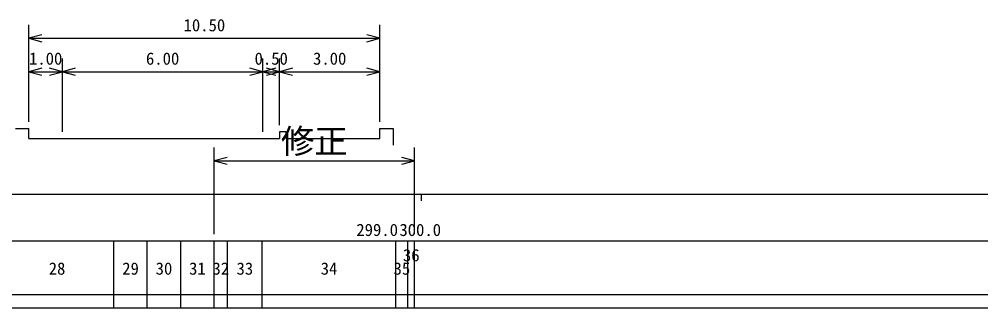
# Model space of a CAD drawing. Units: millimetres on the paper, enlarged 1000 times, with parts at other scales. Extents: x 0 to 700000, y -47500 to 447500.
# Drawn here: x 307840 to 451722, y 188000 to 231200 of the extents above; entities that cross this region are included whole.
import ezdxf
from ezdxf.enums import TextEntityAlignment as Align

# ---------------------------------------------------------------- set-up
doc = ezdxf.new("R2010")
doc.units = ezdxf.units.MM
doc.header["$LTSCALE"] = 1000
doc.layers.add('作業ﾚｲﾔ1', color=7, linetype='Continuous', lineweight=25)
doc.layers.add('作業ﾚｲﾔ3', color=7, linetype='Continuous', lineweight=25)
doc.styles.add('ＭＳ ゴシック', font='')
doc.styles.get('ＭＳ ゴシック').set_extended_font_data('MS Gothic')

msp = doc.modelspace()

# ---------------------------------------------------------------- linework, layer by layer
at = {"layer": '作業ﾚｲﾔ1'}
for p, q in [((309297, 215840), (309297, 230340)), ((361797, 215840), (361797, 230340)), ((311229, 228858), (309297, 228340)), ((361797, 228340), (359865, 228858)), ((309297, 228340), (361797, 228340)), ((309297, 228340), (311229, 227822)), ((359865, 227822), (361797, 228340)), ((314297, 214340), (314297, 225340)), ((344297, 214340), (344297, 225340)), ((346797, 215340), (346797, 225340)), ((311229, 223858), (309297, 223340)), ((309297, 223340), (314297, 223340)), ((309297, 223340), (311229, 222822)), ((314297, 223340), (312365, 223858)), ((312365, 222822), (314297, 223340)), ((316229, 223858), (314297, 223340)), ((314297, 223340), (344297, 223340)), ((314297, 223340), (316229, 222822)), ((344297, 223340), (342365, 223858)), ((342365, 222822), (344297, 223340)), ((346229, 223858), (344297, 223340)), ((344297, 223340), (346797, 223340)), ((344297, 223340), (346229, 222822)), ((346797, 223340), (344865, 223858)), ((344865, 222822), (346797, 223340)), ((348729, 223858), (346797, 223340)), ((346797, 223340), (361797, 223340)), ((346797, 223340), (348729, 222822)), ((361797, 223340), (359865, 223858)), ((359865, 222822), (361797, 223340)), ((307297, 214840), (309297, 214840)), ((309297, 213340), (309297, 214840)), ((361797, 213340), (361797, 214840)), ((361797, 214840), (363797, 214840)), ((363797, 214840), (363797, 212340)), ((309297, 213340), (314297, 213340)), ((314297, 213340), (344297, 213340)), ((344297, 213340), (346797, 213340)), ((347797, 214340), (346797, 214340)), ((346797, 214340), (346797, 213340)), ((347797, 213340), (347797, 214340)), ((347797, 213340), (361797, 213340)), ((40000, 205000), (579000, 205000)), ((368000, 205000), (368000, 204000)), ((68000, 198000), (579000, 198000)), ((322000, 188000), (322000, 198000)), ((327000, 188000), (327000, 198000)), ((332000, 188000), (332000, 198000)), ((337000, 188000), (337000, 198000)), ((339000, 188000), (339000, 198000)), ((344200, 188000), (344200, 198000)), ((364200, 188000), (364200, 198000)), ((366000, 188000), (366000, 198000)), ((367000, 188000), (367000, 198000)), ((40000, 190000), (579000, 190000)), ((40000, 188000), (579000, 188000))]:
    msp.add_line(p, q, dxfattribs=at)
at = {"layer": '作業ﾚｲﾔ3'}
for p, q in [((337000, 199000), (337000, 212000)), ((367000, 199000), (367000, 212000)), ((338932, 210518), (337000, 210000)), ((367000, 210000), (365068, 210518)), ((337000, 210000), (367000, 210000)), ((337000, 210000), (338932, 209482)), ((365068, 209482), (367000, 210000))]:
    msp.add_line(p, q, dxfattribs=at)

# ---------------------------------------------------------------- texts
at = {"layer": '作業ﾚｲﾔ1', "style": 'ＭＳ ゴシック'}
for s, p in [('10.50', (335547, 228840)), ('1.00', (311797, 223840)), ('6.00', (329297, 223840)), ('0.50', (345547, 223840)), ('3.00', (354297, 223840)), ('299.0', (361400, 198195)), ('300.0', (367844, 198195)), ('36', (366500, 194405)), ('28', (313500, 192405)), ('29', (324500, 192405)), ('30', (329500, 192405)), ('31', (334500, 192405)), ('32', (338000, 192405)), ('33', (341600, 192405)), ('34', (354200, 192405)), ('35', (365100, 192405))]:
    msp.add_text(s, height=1833, dxfattribs=at).set_placement(p, align=Align.BOTTOM_CENTER)
at = {"layer": '作業ﾚｲﾔ3', "style": 'ＭＳ ゴシック'}
msp.add_text('修正', height=3666, dxfattribs=at).set_placement((352000, 210000), align=Align.BOTTOM_CENTER)

doc.saveas('drawing.dxf')
